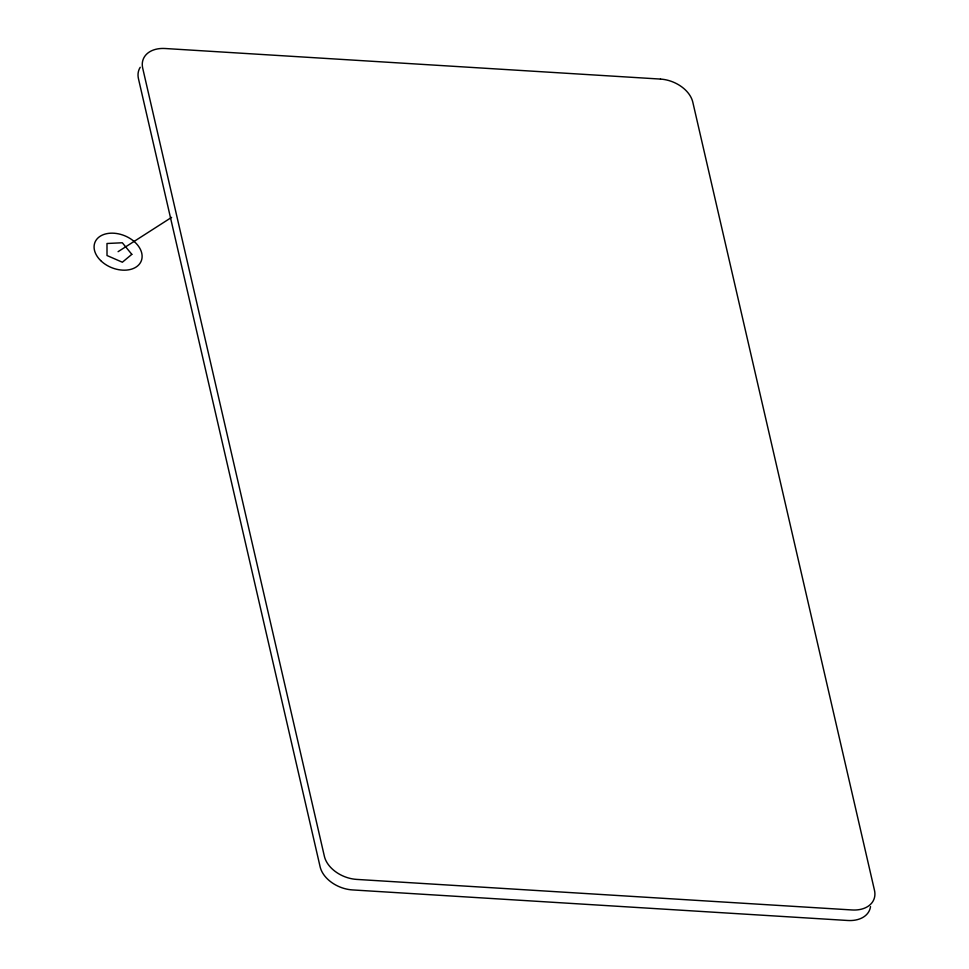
<?xml version="1.0" encoding="UTF-8"?>
<svg xmlns="http://www.w3.org/2000/svg" width="969" height="969" viewBox="0 0 969 969"><rect width="100%" height="100%" fill="white"/><g stroke="black" fill="none" stroke-linecap="round" stroke-linejoin="round"><path stroke-width="1.45" d="M118.097 251.674L171.61 217.371M140.226 67.297A28.9 19.961 22 0 0 138.458 78.719L320.133 866.843A28.9 19.961 22 0 0 352.45 889.917L847.778 920.489A28.9 19.961 22 0 0 870.525 906.609M131.82 254.35L122.36 262.224L107.014 255.525L106.99 243.498L122.324 242.771L131.82 254.35M660.495 79.083L165.154 48.511A28.9 19.961 22 0 0 142.709 68.205L324.385 856.33A28.9 19.961 22 0 0 356.689 879.404L852.017 909.964A28.9 19.961 22 0 0 874.474 890.281L692.799 102.157A28.9 19.961 22 0 0 660.495 79.083M100.631 260.54A24.952 17.236 22 0 0 141.111 261.315A24.952 17.236 22 0 0 112.561 233.166A24.952 17.236 22 0 0 100.631 260.54"/></g></svg>
